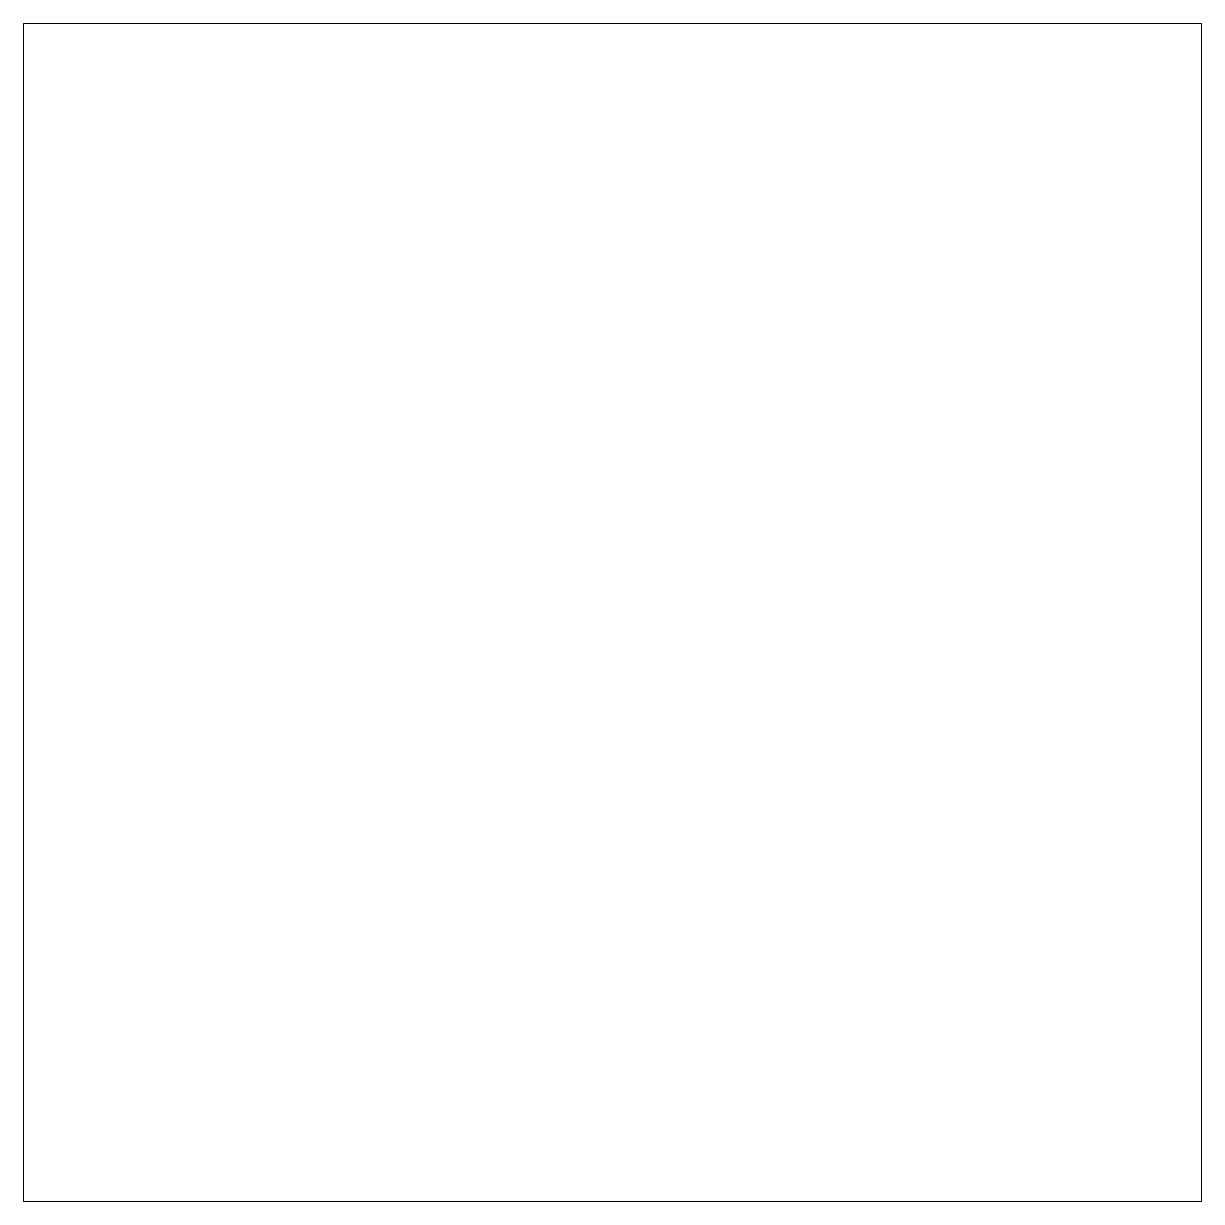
# Model space of a CAD drawing. Header units: millimetres. Extents: x 500000 to 500100, y 3900000 to 3900100.
import ezdxf

# ---------------------------------------------------------------- set-up
doc = ezdxf.new("R2010")
doc.units = ezdxf.units.MM
doc.layers.get('0').update_dxf_attribs({"linetype": 'CONTINUOUS', "lineweight": 0, "plot": 0})

msp = doc.modelspace()

# ---------------------------------------------------------------- linework, layer by layer
msp.add_lwpolyline([(500000, 3900000), (500000, 3900100), (500100, 3900100), (500100, 3900100), (500100, 3900000)], close=True)

doc.saveas('drawing.dxf')
